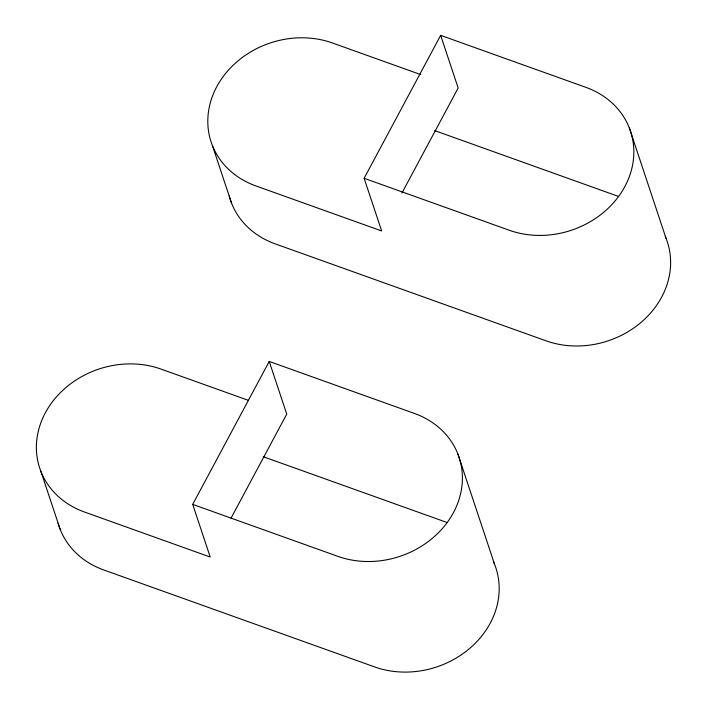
<?xml version="1.0" encoding="UTF-8"?>
<svg xmlns="http://www.w3.org/2000/svg" width="707" height="707" viewBox="0 0 707 707"><rect width="100%" height="100%" fill="white"/><g stroke="black" fill="none" stroke-linecap="round" stroke-linejoin="round"><path stroke-width="1.06" d="M364.132 178.297L440.655 35.35L585.767 87.297A87.465 75.366 -18.4 0 1 624.9 186.48A87.465 75.366 -18.4 0 1 509.243 230.243L364.132 178.297L381.647 230.95L255.881 185.923A87.465 75.366 -18.4 0 1 216.74 86.74A87.465 75.366 -18.4 0 1 332.405 42.977L420.753 74.606M192.702 504.391L269.226 361.445L414.337 413.401A87.465 75.366 -18.4 0 1 453.47 512.575A87.465 75.366 -18.4 0 1 337.813 556.338L192.702 504.391L210.218 557.045L84.451 512.018A87.465 75.366 -18.4 0 1 45.319 412.844A87.465 75.366 -18.4 0 1 160.975 369.072L248.281 400.33M401.947 193.02L458.171 88.004L440.655 35.35M231.039 518.151L286.742 414.099L269.226 361.445M434.699 130.618L618.395 196.387M263.269 456.722L446.974 522.482M629.292 127.826L666.074 238.4M457.862 453.921L494.644 564.495M212.356 145.395L231.622 203.316M40.926 471.498L60.192 529.41M229.236 196.042A87.465 75.366 -18.4 0 0 275.147 243.844L546.025 340.818A87.465 75.366 -18.4 0 0 642.08 321.491A87.465 75.366 -18.4 0 0 665.243 236.385M58.098 523.198A87.465 75.366 -18.4 0 0 103.717 569.939L374.595 666.913A87.465 75.366 -18.4 0 0 471.118 647.179A87.465 75.366 -18.4 0 0 493.362 561.482"/></g></svg>
